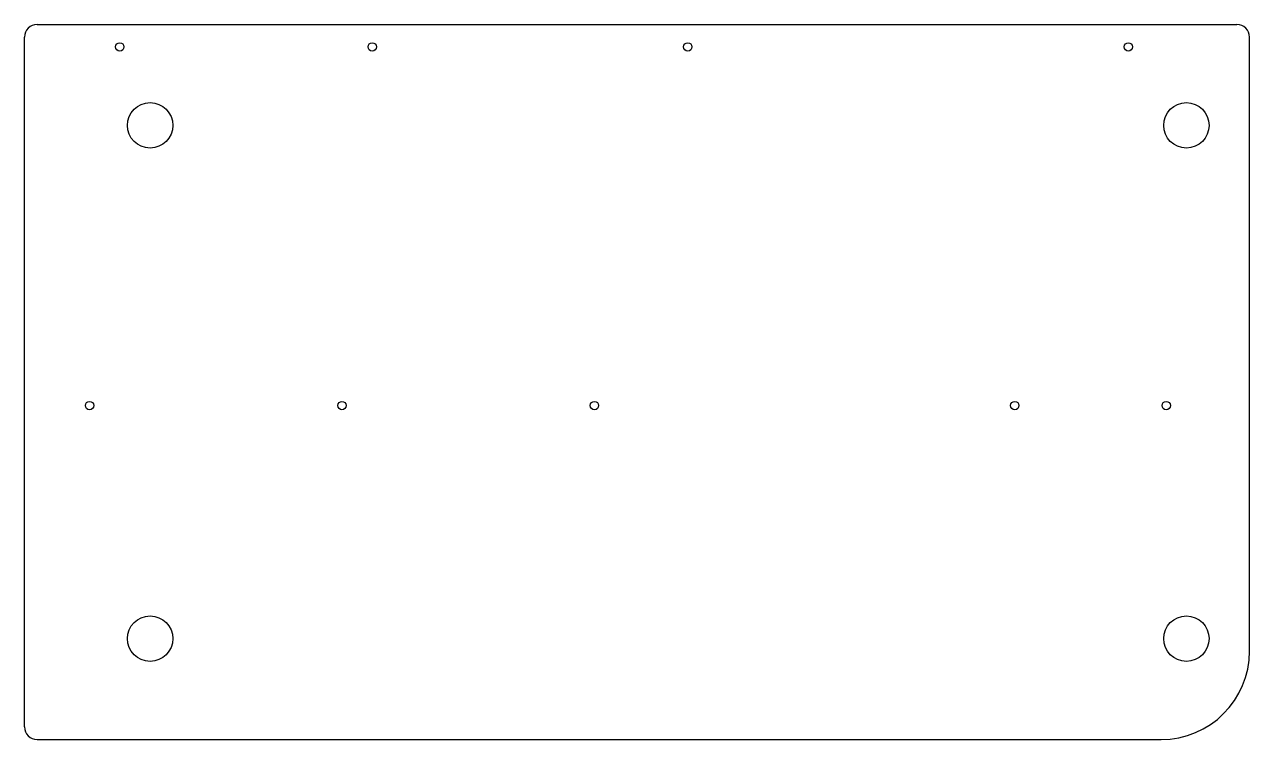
# Model space of a CAD drawing. Extents: x 0 to 485, y 0 to 284.
import ezdxf

# ---------------------------------------------------------------- set-up
doc = ezdxf.new("R2010")
doc.units = 0
doc.header["$MEASUREMENT"] = 0
doc.layers.add('VISIBLE', color=7, linetype='CONTINUOUS')

msp = doc.modelspace()

# ---------------------------------------------------------------- linework, layer by layer
at = {"layer": 'VISIBLE'}
for p, q in [((5, 283.5), (480.256, 283.5)), ((0, 5), (0, 278.5)), ((485.256, 35), (485.256, 278.5)), ((5, 0), (450.256, 0))]:
    msp.add_line(p, q, dxfattribs=at)
for centre, radius in [((37.756, 274.6), 1.65), ((137.756, 274.6), 1.65), ((262.756, 274.6), 1.65), ((437.256, 274.6), 1.65), ((49.756, 243.5), 9), ((460.256, 243.5), 9), ((25.756, 132.4), 1.65), ((125.756, 132.4), 1.65), ((225.756, 132.4), 1.65), ((392.256, 132.4), 1.65), ((452.256, 132.4), 1.65), ((49.756, 40), 9), ((460.256, 40), 9)]:
    msp.add_circle(centre, radius, dxfattribs=at)
for centre, radius, start, end in [((5, 278.5), 5, 90, 180), ((480.256, 278.5), 5, 0, 90), ((450.256, 35), 35, 270, 0), ((5, 5), 5, 180, 270)]:
    msp.add_arc(centre, radius, start, end, dxfattribs=at)

doc.saveas('drawing.dxf')
